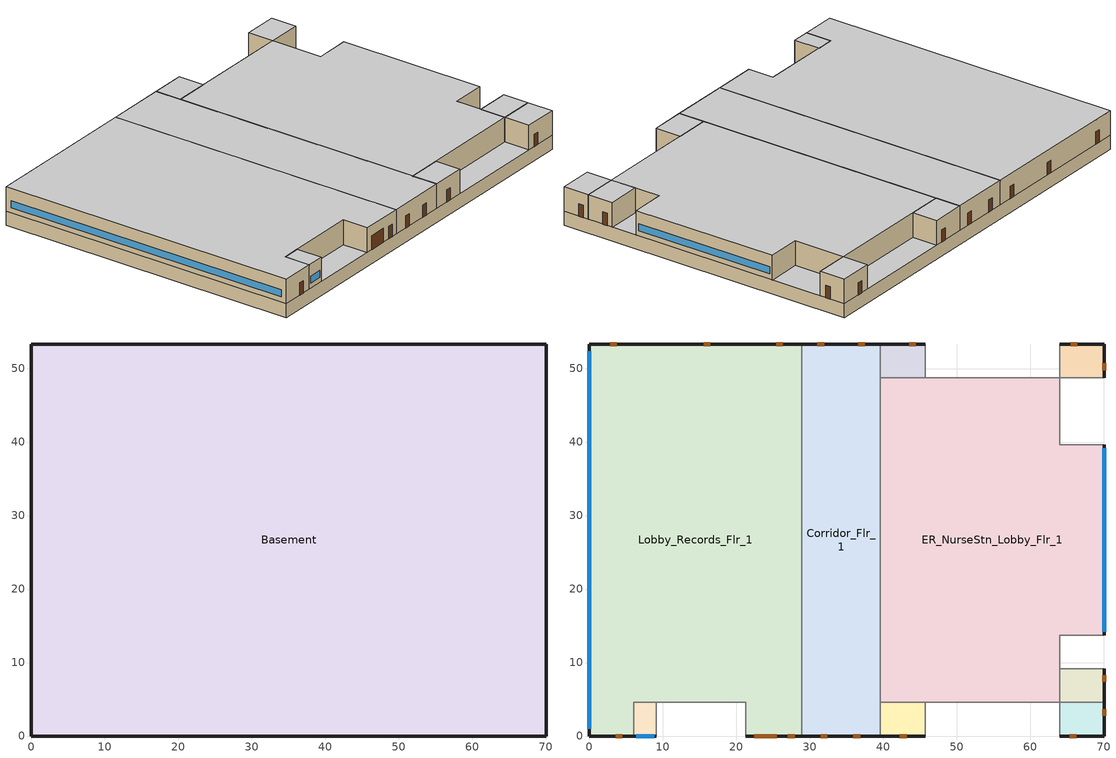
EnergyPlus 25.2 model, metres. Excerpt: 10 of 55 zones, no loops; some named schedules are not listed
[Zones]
Basement
 floor adiabatic (ext_slab_8in_with_carpet): 70.1,53.34 70.1,0 0,0 0,53.34 z-2.44
 wall ground (Basement_Wall_North_Cfactor): 70.1,53.34 0,53.34 z-2.44:0
 wall ground (Basement_Wall_East_Cfactor): 70.1,0 70.1,53.34 z-2.44:0
 wall ground (Basement_Wall_South_Cfactor): 0,0 70.1,0 z-2.44:0
 wall ground (Basement_Wall_West_Cfactor): 0,53.34 0,0 z-2.44:0
 ceiling adiabatic (int_slab_ceiling): 0,0 70.1,0 70.1,53.34 0,53.34 z0
ER_Exam1_Mult4_Flr_1
 floor adiabatic (int_slab_floor): 45.72,4.57 45.72,0 39.62,0 39.62,4.57 z0
 wall outside (nonres_ext_wall_grd): 39.62,0 45.72,0 z0:4.27
 wall adiabatic (int_wall): 45.72,0 45.72,4.57 39.62,4.57 39.62,0 z0:4.27
 door (Swinging Door_con): 42.29,0 43.2,0 z0:2.13
 ceiling adiabatic (int_slab_ceiling): 39.62,4.57 39.62,0 45.72,0 45.72,4.57 z4.27
ER_Trauma1_Flr_1
 floor adiabatic (int_slab_floor): 70.1,4.57 70.1,0 64.01,0 64.01,4.57 z0
 wall outside (nonres_ext_wall_grd): 64.01,0 70.1,0 70.1,4.57 z0:4.27
 wall adiabatic (int_wall): 70.1,4.57 64.01,4.57 64.01,0 z0:4.27
 door (Swinging Door_con): 70.1,2.76 70.1,3.67 / 65.38,0 66.29,0 z0:2.13
 ceiling adiabatic (int_slab_ceiling): 64.01,4.57 64.01,0 70.1,0 70.1,4.57 z4.27
ER_Exam3_Mult4_Flr_1
 floor adiabatic (int_slab_floor): 70.1,9.14 70.1,4.57 64.01,4.57 64.01,9.14 z0
 wall outside (nonres_ext_wall_grd): 70.1,4.57 70.1,9.14 z0:4.27
 wall adiabatic (int_wall): 70.1,9.14 64.01,9.14 64.01,4.57 70.1,4.57 z0:4.27
 door (Swinging Door_con): 70.1,7.36 70.1,8.27 z0:2.13
 ceiling adiabatic (int_slab_ceiling): 64.01,9.14 64.01,4.57 70.1,4.57 70.1,9.14 z4.27
ER_Trauma2_Flr_1
 floor adiabatic (int_slab_floor): 70.1,53.34 70.1,48.77 64.01,48.77 64.01,53.34 z0
 wall outside (nonres_ext_wall_grd): 70.1,48.77 70.1,53.34 64.01,53.34 z0:4.27
 wall adiabatic (int_wall): 64.01,53.34 64.01,48.77 70.1,48.77 z0:4.27
 door (Swinging Door_con): 70.1,49.79 70.1,50.7 / 66.43,53.34 65.52,53.34 z0:2.13
 ceiling adiabatic (int_slab_ceiling): 64.01,53.34 64.01,48.77 70.1,48.77 70.1,53.34 z4.27
ER_Triage_Mult4_Flr_1
 floor adiabatic (int_slab_floor): 45.72,53.34 45.72,48.77 39.62,48.77 39.62,53.34 z0
 wall outside (nonres_ext_wall_grd): 45.72,53.34 39.62,53.34 z0:4.27
 wall adiabatic (int_wall): 39.62,53.34 39.62,48.77 45.72,48.77 45.72,53.34 z0:4.27
 door (Swinging Door_con): 44.45,53.34 43.53,53.34 z0:2.13
 ceiling adiabatic (int_slab_ceiling): 39.62,53.34 39.62,48.77 45.72,48.77 45.72,53.34 z4.27
Office1_Mult4_Flr_1
 floor adiabatic (int_slab_floor): 9.14,4.57 9.14,0 6.1,0 6.1,4.57 z0
 wall outside (nonres_ext_wall_grd): 6.1,0 9.14,0 z0:4.27
 wall adiabatic (int_wall): 9.14,0 9.14,4.57 6.1,4.57 6.1,0 z0:4.27
 window (NonresWindow_U_0.364_SHGC_East_0.359): 6.41,0 8.84,0 z0.91:2.13
 ceiling adiabatic (int_slab_ceiling): 6.1,4.57 6.1,0 9.14,0 9.14,4.57 z4.27
Lobby_Records_Flr_1
 floor adiabatic (int_slab_floor): 0,0 0,53.34 28.96,53.34 28.96,0 21.34,0 21.34,4.57 6.1,4.57 6.1,0 z0
 wall outside (nonres_ext_wall_grd): 28.96,53.34 0,53.34 0,0 6.1,0 / 21.34,0 28.96,0 z0:4.27
 wall adiabatic (int_wall): 6.1,0 6.1,4.57 21.34,4.57 21.34,0 z0:4.27
 wall to Corridor_Flr_1 (Air_Wall): 28.96,15.24 28.96,53.34 z0:4.27
 wall to Corridor_Flr_1 (int_wall): 28.96,0 28.96,15.24 z0:4.27
 window (NonresWindow_U_0.248_SHGC_South_0.21): 0,52.34 0,1 z0.91:2.13
 door (Swinging Door_con): 3.59,0 4.5,0 / 27.05,0 27.97,0 / 26.37,53.34 25.46,53.34 / 3.75,53.34 2.84,53.34 / 16.51,53.34 15.59,53.34 z0:2.13
 door (Overhead Door_con): 22.48,0 25.53,0 z0:2.44
 ceiling adiabatic (int_slab_ceiling): 0,0 6.1,0 6.1,4.57 21.34,4.57 21.34,0 28.96,0 28.96,53.34 0,53.34 z4.27
Corridor_Flr_1
 floor adiabatic (int_slab_floor): 39.62,53.34 39.62,0 28.96,0 28.96,53.34 z0
 wall outside (nonres_ext_wall_grd): 39.62,53.34 28.96,53.34 / 28.96,0 39.62,0 z0:4.27
 wall adiabatic (int_wall): 39.62,0 39.62,53.34 z0:4.27
 door (Swinging Door_con): 35.95,0 36.87,0 / 31.97,53.34 31.05,53.34 / 31.5,0 32.41,0 / 37.53,53.34 36.62,53.34 z0:2.13
 ceiling adiabatic (int_slab_ceiling): 28.96,53.34 28.96,0 39.62,0 39.62,53.34 z4.27
ER_NurseStn_Lobby_Flr_1
 floor adiabatic (int_slab_floor): 39.62,4.57 39.62,48.77 64.01,48.77 64.01,39.62 70.1,39.62 70.1,13.72 64.01,13.72 64.01,4.57 z0
 wall outside (nonres_ext_wall_grd): 70.1,13.72 70.1,39.62 z0:4.27
 wall adiabatic (int_wall): 70.1,39.62 64.01,39.62 64.01,48.77 39.62,48.77 39.62,4.57 64.01,4.57 64.01,13.72 70.1,13.72 z0:4.27
 window (NonresWindow_U_0.248_SHGC_North_0.21): 70.1,14.2 70.1,39.14 z0.91:2.13
 ceiling adiabatic (int_slab_ceiling): 39.62,4.57 64.01,4.57 64.01,13.72 70.1,13.72 70.1,39.62 64.01,39.62 64.01,48.77 39.62,48.77 z4.27
[Building]
Hospital: North Axis=-90; Terrain=City; Loads Convergence Tolerance Value=0.04; Temperature Convergence Tolerance Value=0.2; Solar Distribution=FullInteriorAndExterior; Maximum Number of Warmup Days=50; Minimum Number of Warmup Days=6
[Site:Location]
Albuquerque.Intl.Sunport_NM_USA WMO=723650: Latitude=35.04; Longitude=-106.62; Time Zone=-7; Elevation=1620
[SizingPeriod:DesignDay] Day of Month=21; DryBulb Temperature Range Modifier Type=DefaultMultipliers; Humidity Condition Type=Wetbulb; Barometric Pressure=83318; Rain Indicator=No; Snow Indicator=No; Daylight Saving Time Indicator=No
Name | Month | Day Type | Maximum DryBulb Temperature | Daily DryBulb Temperature Range | Wetbulb or DewPoint at Maximum DryBulb | Wind Speed | Wind Direction | Solar Model Indicator | Sky Clearness | ASHRAE Clear Sky Optical Depth for Beam Irradiance taub | ASHRAE Clear Sky Optical Depth for Diffuse Irradiance taud
Albuquerque.Intl.Sunport_NM_USA Ann Htg 99.6% Condns DB | 12 | WinterDesignDay | -7.9 | 0 | -7.9 | 3.2 | 0 | ASHRAEClearSky | 0
Albuquerque.Intl.Sunport_NM_USA Ann Clg .4% Condns DB=>MWB | 7 | SummerDesignDay | 35.1 | 13.5 | 15.7 | 4.4 | 220 | ASHRAETau |  | 0.463 | 1.887
[Site:GroundTemperature:FCfactorMethod]
January Ground Temperature=13.7; February Ground Temperature=7; March Ground Temperature=2.1; April Ground Temperature=2.6; May Ground Temperature=4.3; June Ground Temperature=8.8; July Ground Temperature=13.9; August Ground Temperature=17.8; September Ground Temperature=23.2; October Ground Temperature=25.6; November Ground Temperature=24.1; December Ground Temperature=20.5
[Site:WaterMainsTemperature]
Calculation Method=Correlation; Annual Average Outdoor Air Temperature=13.6333; Maximum Difference In Monthly Average Outdoor Air Temperatures=23.5
[Material]
Name | Roughness | Thickness | Conductivity | Density | Specific Heat | Thermal Absorptance | Solar Absorptance | Visible Absorptance
Std Wood 6inch | MediumSmooth | 0.15 | 0.12 | 540 | 1210 | 0.9 | 0.7 | 0.7
G01 13mm gypsum board | Smooth | 0.0127 | 0.16 | 800 | 1090 | 0.9 | 0.7 | 0.5
200mm Normalweight concrete wall; 200mm Normalweight concrete floor | MediumRough | 0.2032 | 2.31 | 2322 | 832
100mm Normalweight concrete floor | MediumRough | 0.1016 | 2.31 | 2322 | 832
[Material:NoMass] Thermal Absorptance=0.9; Solar Absorptance=0.7
Name | Roughness | Thermal Resistance | Visible Absorptance
Opaque Door panel_con | MediumRough | 0.475973 | 0.7
Overhead Door_con Panel | MediumRough | 0.568097 | 0.7
CP02 CARPET PAD | VeryRough | 0.21648 | 0.8
Air_Wall_Material | Rough | 0.207949
Nonres_Exterior_Wall_Insulation_grd | MediumSmooth | 1.1957 | 0.7
[WindowMaterial:SimpleGlazingSystem]
Name | UFactor | Solar Heat Gain Coefficient | Visible Transmittance
Nonres Window Glazing Layer South; Nonres Window Glazing Layer North | 1.40821 | 0.21 | 0.29
Nonres Window Glazing Layer East | 2.06689 | 0.359 | 0.3949
[Construction]
Swinging Door_con: Opaque Door panel_con
Overhead Door_con: Overhead Door_con Panel
InteriorFurnishings: Std Wood 6inch
Air_Wall: Air_Wall_Material
int_wall: G01 13mm gypsum board, G01 13mm gypsum board
ext_slab_8in_with_carpet: 200mm Normalweight concrete floor, CP02 CARPET PAD
int_slab_floor: 100mm Normalweight concrete floor, CP02 CARPET PAD
int_slab_ceiling: CP02 CARPET PAD, 100mm Normalweight concrete floor
nonres_ext_wall_grd: 200mm Normalweight concrete wall, Nonres_Exterior_Wall_Insulation_grd, G01 13mm gypsum board
NonresWindow_U_0.248_SHGC_South_0.21: Nonres Window Glazing Layer South
NonresWindow_U_0.248_SHGC_North_0.21: Nonres Window Glazing Layer North
NonresWindow_U_0.364_SHGC_East_0.359: Nonres Window Glazing Layer East
[Construction:CfactorUndergroundWall] CFactor=0.675682; Height=2.439
Basement_Wall_North_Cfactor; Basement_Wall_East_Cfactor; Basement_Wall_South_Cfactor; Basement_Wall_West_Cfactor
[Zone] Type=1; Floor Area=autocalculate; Part of Total Floor Area=YES
Name | Multiplier | Ceiling Height | Volume
Basement | 1 | 2.439 | 9120.27
ER_Exam1_Mult4_Flr_1; ER_Exam3_Mult4_Flr_1; ER_Triage_Mult4_Flr_1 | 4 | 4.2683 | 118.96
ER_Trauma1_Flr_1; ER_Trauma2_Flr_1 | 1 | 4.2683 | 118.96
Office1_Mult4_Flr_1 | 5 | 4.2683 | 59.5
Lobby_Records_Flr_1 | 1 | 4.2683 | 6294.92
Corridor_Flr_1 | 1 | 4.2683 | 2428.79
ER_NurseStn_Lobby_Flr_1 | 1 | 4.2683 | 5273.95
[InternalMass] Construction=InteriorFurnishings
Name | Zone or ZoneList | Surface Area
Basement_InternalMass_1 | Basement | 7478.69
ER_Exam1_Mult4_Flr_1_InternalMass_1 | ER_Exam1_Mult4_Flr_1 | 55.7418
ER_Trauma1_Flr_1_InternalMass_1 | ER_Trauma1_Flr_1 | 55.7418
ER_Exam3_Mult4_Flr_1_InternalMass_1 | ER_Exam3_Mult4_Flr_1 | 55.7418
ER_Trauma2_Flr_1_InternalMass_1 | ER_Trauma2_Flr_1 | 55.7418
ER_Triage_Mult4_Flr_1_InternalMass_1 | ER_Triage_Mult4_Flr_1 | 55.7418
Office1_Mult4_Flr_1_InternalMass_1 | Office1_Mult4_Flr_1 | 27.8709
Lobby_Records_Flr_1_InternalMass_1 | Lobby_Records_Flr_1 | 2949.62
Corridor_Flr_1_InternalMass_1 | Corridor_Flr_1 | 1138.06
ER_NurseStn_Lobby_Flr_1_InternalMass_1 | ER_NurseStn_Lobby_Flr_1 | 2471.22
[People] Number of People Calculation Method=People; Fraction Radiant=0.3; Sensible Heat Fraction=AUTOCALCULATE; Activity Level Schedule=ACTIVITY_SCH; Enable ASHRAE 55 Comfort Warnings=No; Mean Radiant Temperature Calculation Type=EnclosureAveraged; Work Efficiency Schedule=WORK_EFF_SCH; Clothing Insulation Calculation Method=ClothingInsulationSchedule; Clothing Insulation Schedule=CLOTHING_SCH; Air Velocity Schedule=AIR_VELO_SCH; Thermal Comfort Model 1 Type=FANGER
Name | Zone or ZoneList or Space or SpaceList | Number of People Schedule | Number of People
Basement | Basement | BLDG_OCC_SCH | 100.5885
ER_Exam1_Mult4_Flr_1 | ER_Exam1_Mult4_Flr_1 | BLDG_OCC_EXTD_SCH | 5.9976
ER_Trauma1_Flr_1 | ER_Trauma1_Flr_1 | BLDG_OCC_EXTD_SCH | 5.9976
ER_Exam3_Mult4_Flr_1 | ER_Exam3_Mult4_Flr_1 | BLDG_OCC_EXTD_SCH | 5.9976
ER_Trauma2_Flr_1 | ER_Trauma2_Flr_1 | BLDG_OCC_EXTD_SCH | 5.9976
ER_Triage_Mult4_Flr_1 | ER_Triage_Mult4_Flr_1 | BLDG_OCC_EXTD_SCH | 5.9976
Office1_Mult4_Flr_1 | Office1_Mult4_Flr_1 | BLDG_OCC_SCH | 1.05
Lobby_Records_Flr_1 | Lobby_Records_Flr_1 | BLDG_OCC_SCH | 21.1586
Corridor_Flr_1 | Corridor_Flr_1 | BLDG_OCC_EXTD_SCH | 30.62491
ER_NurseStn_Lobby_Flr_1 | ER_NurseStn_Lobby_Flr_1 | BLDG_OCC_EXTD_SCH | 17.7269
[Lights] Design Level Calculation Method=Watts/Area; Return Air Fraction=0; Fraction Radiant=0.7; Fraction Visible=0.2; Fraction Replaceable=1; EndUse Subcategory=LightsWired; Return Air Fraction Calculated from Plenum Temperature=No
Name | Zone or ZoneList or Space or SpaceList | Schedule | Watts per Floor Area
Basement_Lights | Basement | ltg_sch0_basement | 6.40953
ER_Exam1_Mult4_Flr_1_Lights | ER_Exam1_Mult4_Flr_1 | ltg_sch2_er | 13.6002
ER_Trauma1_Flr_1_Lights | ER_Trauma1_Flr_1 | ltg_sch2_er | 13.6002
ER_Exam3_Mult4_Flr_1_Lights | ER_Exam3_Mult4_Flr_1 | ltg_sch2_er | 13.6002
ER_Trauma2_Flr_1_Lights | ER_Trauma2_Flr_1 | ltg_sch2_er | 13.6002
ER_Triage_Mult4_Flr_1_Lights | ER_Triage_Mult4_Flr_1 | ltg_sch2_er | 13.6002
Office1_Mult4_Flr_1_Lights | Office1_Mult4_Flr_1 | ltg_sch1_office | 7.46477
Lobby_Records_Flr_1_Lights | Lobby_Records_Flr_1 | ltg_sch3_record | 7.93515
Corridor_Flr_1_Lights | Corridor_Flr_1 | ltg_sch4_corridor | 6.11427
ER_NurseStn_Lobby_Flr_1_Lights | ER_NurseStn_Lobby_Flr_1 | ltg_sch5_nursestn_lobby1 | 9.83713
[ElectricEquipment] Design Level Calculation Method=EquipmentLevel; Fraction Latent=0; Fraction Radiant=0.5; Fraction Lost=0; EndUse Subcategory=MiscPlug
Name | Zone or ZoneList or Space or SpaceList | Schedule | Design Level
Basement_MiscPlug_Equip | Basement | BLDG_EQUIP_SCH | 30176.5
ER_Exam1_Mult4_Flr_1_MiscPlug_Equip | ER_Exam1_Mult4_Flr_1 | BLDG_EQUIP_EXTD_SCH | 449.8365
ER_Trauma1_Flr_1_MiscPlug_Equip | ER_Trauma1_Flr_1 | BLDG_EQUIP_EXTD_SCH | 1199.56
ER_Exam3_Mult4_Flr_1_MiscPlug_Equip | ER_Exam3_Mult4_Flr_1 | BLDG_EQUIP_EXTD_SCH | 449.8365
ER_Trauma2_Flr_1_MiscPlug_Equip | ER_Trauma2_Flr_1 | BLDG_EQUIP_EXTD_SCH | 1199.56
ER_Triage_Mult4_Flr_1_MiscPlug_Equip | ER_Triage_Mult4_Flr_1 | BLDG_EQUIP_EXTD_SCH | 599.9803
Office1_Mult4_Flr_1_MiscPlug_Equip | Office1_Mult4_Flr_1 | BLDG_EQUIP_SCH | 164.9958
Lobby_Records_Flr_1_MiscPlug_Equip | Lobby_Records_Flr_1 | BLDG_EQUIP_SCH | 1592.8
ER_NurseStn_Lobby_Flr_1_MiscPlug_Equip | ER_NurseStn_Lobby_Flr_1 | BLDG_EQUIP_EXTD_SCH | 18077
[ZoneInfiltration:DesignFlowRate] Schedule=INFIL_SCH_PNNL; Design Flow Rate Calculation Method=Flow/ExteriorWallArea; Flow Rate per Exterior Surface Area=0.000569572; Constant Term Coefficient=0; Temperature Term Coefficient=0; Velocity Term Coefficient=0.224; Velocity Squared Term Coefficient=0
Name | Zone or ZoneList or Space or SpaceList
Basement_Infiltration | Basement
ER_Exam1_Mult4_Flr_1_Infiltration | ER_Exam1_Mult4_Flr_1
ER_Trauma1_Flr_1_Infiltration | ER_Trauma1_Flr_1
ER_Exam3_Mult4_Flr_1_Infiltration | ER_Exam3_Mult4_Flr_1
ER_Trauma2_Flr_1_Infiltration | ER_Trauma2_Flr_1
ER_Triage_Mult4_Flr_1_Infiltration | ER_Triage_Mult4_Flr_1
Office1_Mult4_Flr_1_Infiltration | Office1_Mult4_Flr_1
Lobby_Records_Flr_1_Infiltration | Lobby_Records_Flr_1
Corridor_Flr_1_Infiltration | Corridor_Flr_1
ER_NurseStn_Lobby_Flr_1_Infiltration | ER_NurseStn_Lobby_Flr_1
[Exterior:Lights]
Exterior_Lights: Schedule=Exterior_Lgt_ALWAYS_ON; Design Level=7940.01; Control Option=AstronomicalClock; EndUse Subcategory=General
[Exterior:FuelEquipment] Fuel Use Type=Electricity
Name | Schedule | Design Level | EndUse Subcategory
Elevators | BLDG_ELEVATORS | 34667.95 | ElevatorLift
Elevators_Lights_Fan | ELEV_LIGHT_FAN_SCH_ADD_DF | 421.26 | ElevatorLightsFan
[HVACTemplate:Zone:VRF] Template VRF System=VRF_System_1; Cooling Supply Air Flow Rate=Autosize; No Cooling Supply Air Flow Rate=Autosize; Heating Supply Air Flow Rate=Autosize; No Heating Supply Air Flow Rate=Autosize; Cooling Outdoor Air Flow Rate=Autosize; Heating Outdoor Air Flow Rate=Autosize; No Load Outdoor Air Flow Rate=Autosize; Supply Fan Operating Mode Schedule=Autosize; Supply Air Fan placement=Autosize; Supply Fan Motor Efficiency=Autosize; Cooling Coil Gross Rated Total Capacity=Autosize; Cooling Coil Gross Rated Sensible Heat Ratio=-5; Zone Terminal Unit Off Parasitic Electric Energy Use=Electric
Basement; ER_Exam1_Mult4_Flr_1; ER_Trauma1_Flr_1; ER_Exam3_Mult4_Flr_1; ER_Trauma2_Flr_1; ER_Triage_Mult4_Flr_1; Office1_Mult4_Flr_1; Lobby_Records_Flr_1; Corridor_Flr_1; ER_NurseStn_Lobby_Flr_1
[HVACTemplate:System:VRF]
VRF_System_1: Gross Rated Total Cooling Capacity=Autosize; Gross Rated Cooling COP=4.2; Minimum Outdoor Temperature in Cooling Mode=-6; Maximum Outdoor Temperature in Cooling Mode=43; Gross Rated Heating Capacity=Autosize; Rated Heating Capacity Sizing Ratio=1.3; Gross Rated Heating COP=4.5; Minimum Outdoor Temperature in Heating Mode=-25; Maximum Outdoor Temperature in Heating Mode=20; Minimum Heat Pump PartLoad Ratio=0.15
[ZoneControl:Thermostat] Control Type Schedule=ThermostatSetpoint:DualSetpoint; Control 1=Htg-SetP-Sch
Name | Zone or ZoneList
Thermostat_Basement | Basement
Thermostat_ER_Exam1_Mult4_Flr_1 | ER_Exam1_Mult4_Flr_1
Thermostat_ER_Trauma1_Flr_1 | ER_Trauma1_Flr_1
Thermostat_ER_Exam3_Mult4_Flr_1 | ER_Exam3_Mult4_Flr_1
Thermostat_ER_Trauma2_Flr_1 | ER_Trauma2_Flr_1
Thermostat_ER_Triage_Mult4_Flr_1 | ER_Triage_Mult4_Flr_1
Thermostat_Office1_Mult4_Flr_1 | Office1_Mult4_Flr_1
Thermostat_Lobby_Records_Flr_1 | Lobby_Records_Flr_1
Thermostat_Corridor_Flr_1 | Corridor_Flr_1
Thermostat_ER_NurseStn_Lobby_Flr_1 | ER_NurseStn_Lobby_Flr_1
[WaterHeater:Mixed]
SWH Laundry Water Heater: Tank Volume=1.13562; Setpoint Temperature Schedule=Laundry Setpoint Temp Schedule; Deadband Temperature Difference=2; Maximum Temperature Limit=82.2222; Heater Control Type=Cycle; Heater Maximum Capacity=87921.32; Heater Minimum Capacity=0; Heater Fuel Type=NaturalGas; Heater Thermal Efficiency=0.95; Off Cycle Parasitic Fuel Type=NaturalGas; Off Cycle Parasitic Heat Fraction to Tank=0; Ambient Temperature Indicator=Zone; Ambient Temperature Zone=BASEMENT; Off Cycle Loss Coefficient to Ambient Temperature=11.2541; On Cycle Loss Coefficient to Ambient Temperature=11.2541; Peak Use Flow Rate=0.000176652; Use Flow Rate Fraction Schedule=LAUNDRY_SWH_SCH
[Generator:PVWatts]
PV_module: PVWatts Version=5; DC System Capacity=84493.5; Module Type=Premium; Array Type=FixedOpenRack; System Losses=0.113; Array Geometry Type=TiltAzimuth; Tilt Angle=0; Azimuth Angle=180
[ElectricLoadCenter:Inverter:PVWatts]
PV_Inverter: DC to AC Size Ratio=1.2; Inverter Efficiency=0.96
[ElectricLoadCenter:Generators]
PV_Generator: Generator 1=PV_module; Generator 1 Rated Electric Power Output=84493.5; Generator 1 Availability Schedule=PV_SCH
[ElectricLoadCenter:Distribution]
Generator: Generator List=PV_Generator; Generator Operation Scheme Type=Baseload; Electrical Buss Type=DirectCurrentWithInverter; Inverter=PV_Inverter
[SCHEDULE:COMPACT]
ltg_sch3_record: Through: 12/31, For: SummerDesignDay, Until: 24:00, 1, For: WinterDesignDay, Until: 24:00, 0, For: Weekdays, Until: 7:00, 0.07563, Until: 8:00, 0.37813, Until: 16:00, 0.68063, Until: 23:00, 0.22688, Until: 24:00, 0.07563, For: Saturday, Until: 7:00, 0.07563, Until: 8:00, 0.15125, Until: 18:00, 0.3025, Until: 24:00, 0.07563, For: AllOtherDays, Until: 8:00, 0.03781, Until: 16:00, 0.07563, Until: 24:00, 0.03781
ltg_sch0_basement: Through: 12/31, For: SummerDesignDay, Until: 24:00, 1, For: WinterDesignDay, Until: 24:00, 0, For: Weekdays, Until: 7:00, 0.0732333, Until: 8:00, 0.366167, Until: 16:00, 0.6591, Until: 23:00, 0.2197, Until: 24:00, 0.0732333, For: Saturday, Until: 7:00, 0.0732333, Until: 8:00, 0.146467, Until: 18:00, 0.292933, Until: 24:00, 0.0732333, For: AllOtherDays, Until: 8:00, 0.0366167, Until: 16:00, 0.0732333, Until: 24:00, 0.0366167
ltg_sch4_corridor: Through: 12/31, For: SummerDesignDay, Until: 24:00, 1, For: WinterDesignDay, Until: 24:00, 0, For: Weekdays, Until: 8:00, 0.360831, Until: 16:00, 0.649499, Until: 24:00, 0.360831, For: Saturday, Until: 8:00, 0.360831, Until: 18:00, 0.577335, Until: 24:00, 0.360831, For: AllOtherDays, Until: 8:00, 0.360831, Until: 16:00, 0.505165, Until: 24:00, 0.360831
ltg_sch1_office: Through: 12/31, For: SummerDesignDay, Until: 24:00, 1, For: WinterDesignDay, Until: 24:00, 0, For: Weekdays, Until: 7:00, 0.0625, Until: 8:00, 0.3125, Until: 16:00, 0.5625, Until: 23:00, 0.1875, Until: 24:00, 0.0625, For: Saturday, Until: 7:00, 0.0625, Until: 8:00, 0.125, Until: 18:00, 0.25, Until: 24:00, 0.0625, For: AllOtherDays, Until: 8:00, 0.03125, Until: 16:00, 0.0625, Until: 24:00, 0.03125
ltg_sch2_er: Through: 12/31, For: SummerDesignDay, Until: 24:00, 1, For: WinterDesignDay, Until: 24:00, 0, For: Weekdays, Until: 8:00, 0.45, Until: 16:00, 0.81, Until: 24:00, 0.45, For: Saturday, Until: 8:00, 0.45, Until: 18:00, 0.72, Until: 24:00, 0.45, For: AllOtherDays, Until: 8:00, 0.45, Until: 16:00, 0.63, Until: 24:00, 0.45
ltg_sch5_nursestn_lobby1: Through: 12/31, For: SummerDesignDay, Until: 24:00, 1, For: WinterDesignDay, Until: 24:00, 0, For: Weekdays, Until: 7:00, 0.0846, Until: 8:00, 0.423, Until: 16:00, 0.7614, Until: 23:00, 0.2538, Until: 24:00, 0.0846, For: Saturday, Until: 7:00, 0.0846, Until: 8:00, 0.1692, Until: 18:00, 0.3384, Until: 24:00, 0.0846, For: AllOtherDays, Until: 8:00, 0.0423, Until: 16:00, 0.0846, Until: 24:00, 0.0423
[Schedule:Compact]
BLDG_OCC_SCH: Through: 12/31, For: Weekdays, Until: 07:00, 0, Until: 08:00, 0.1, Until: 09:00, 0.5, Until: 17:00, 0.8, Until: 18:00, 0.5, Until: 20:00, 0.3, Until: 22:00, 0.2, Until: 24:00, 0, For: SummerDesignDay, Until: 24:00, 1, For: WinterDesignDay, Until: 24:00, 0, For: Saturday, Until: 07:00, 0, Until: 08:00, 0.1, Until: 09:00, 0.3, Until: 17:00, 0.4, Until: 19:00, 0.1, Until: 24:00, 0, For: Sunday Holidays AllOtherDays, Until: 08:00, 0, Until: 16:00, 0.05, Until: 24:00, 0
BLDG_OCC_EXTD_SCH: Through: 12/31, For: Weekdays, Until: 07:00, 0.4, Until: 08:00, 0.5, Until: 09:00, 0.6, Until: 17:00, 0.8, Until: 18:00, 0.6, Until: 20:00, 0.5, Until: 24:00, 0.4, For: SummerDesignDay, Until: 24:00, 1, For: WinterDesignDay, Until: 24:00, 0, For: Saturday, Until: 07:00, 0.4, Until: 08:00, 0.5, Until: 17:00, 0.6, Until: 19:00, 0.5, Until: 24:00, 0.4, For: Sunday Holidays AllOtherDays, Until: 08:00, 0.4, Until: 16:00, 0.6, Until: 24:00, 0.4
ACTIVITY_SCH: Through: 12/31, For: AllDays, Until: 24:00, 120
WORK_EFF_SCH: Through: 12/31, For: AllDays, Until: 24:00, 0
AIR_VELO_SCH: Through: 12/31, For: AllDays, Until: 24:00, 0.2
CLOTHING_SCH: Through: 04/30, For: AllDays, Until: 24:00, 1, Through: 09/30, For: AllDays, Until: 24:00, 0.5, Through: 12/31, For: AllDays, Until: 24:00, 1
